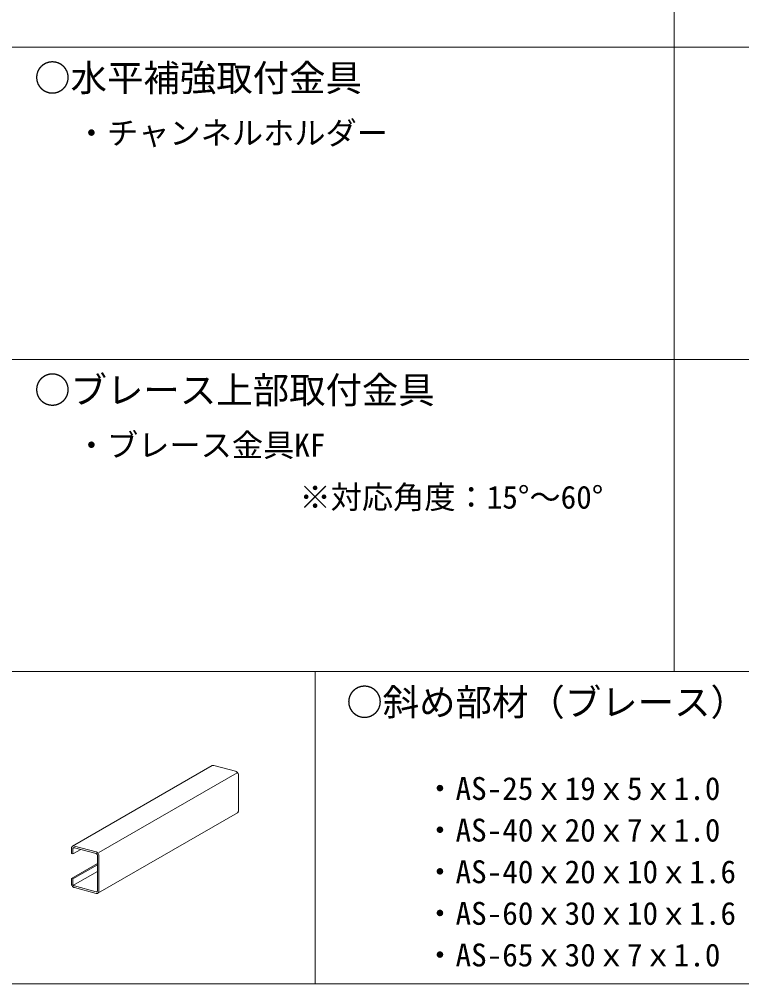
# Model space of a CAD drawing. Units: millimetres on the paper, enlarged 40 times. Extents: x -7800 to 7800, y -5387 to 5300.
# Drawn here: x -5119 to -3730, y 1460 to 3314 of the extents above; entities that cross this region are included whole.
import ezdxf
from ezdxf.enums import TextEntityAlignment as Align

# ---------------------------------------------------------------- set-up
doc = ezdxf.new("R2010")
doc.units = ezdxf.units.MM
doc.header["$LTSCALE"] = 40
doc.layers.add('0-4_ブレース・補強材', color=4, linetype='Continuous', lineweight=9)
doc.layers.add('F-3_野縁', color=7, linetype='Continuous', lineweight=18)
doc.layers.add('0-6_文字', color=7, linetype='Continuous')
doc.styles.add('ＭＳ ゴシック', font='')
doc.styles.get('ＭＳ ゴシック').set_extended_font_data('MS Gothic')

msp = doc.modelspace()

# ---------------------------------------------------------------- linework, layer by layer
at = {"layer": '0-4_ブレース・補強材'}
for p, q in [((-5016.06, 1724.26), (-4747.77, 1879.17)), ((-4744.47, 1879.53), (-4702.74, 1868.35)), ((-4965.48, 1711.95), (-4700.08, 1865.18)), ((-4697.18, 1860.45), (-4697.18, 1793.25)), ((-4699.45, 1788.7), (-4967.75, 1633.8)), ((-5012.77, 1724.62), (-4971.04, 1713.44)), ((-5018.33, 1719.72), (-5018.33, 1710.12)), ((-5018.33, 1710.12), (-5015.55, 1709.37)), ((-5015.55, 1718.97), (-5015.55, 1709.37)), ((-5015.55, 1709.37), (-5000.41, 1718.11)), ((-5012.77, 1721.43), (-4971.04, 1710.24)), ((-4968.26, 1706.3), (-4968.26, 1639.1)), ((-4965.48, 1705.55), (-4965.48, 1638.35)), ((-5018.33, 1662.12), (-4968.26, 1691.03)), ((-5015.55, 1661.37), (-4968.26, 1688.67)), ((-5015.55, 1648.57), (-4968.26, 1675.87)), ((-5018.33, 1662.12), (-5015.55, 1661.37)), ((-5018.33, 1652.52), (-5018.33, 1662.12)), ((-5015.55, 1661.37), (-5015.55, 1651.77)), ((-5012.77, 1647.83), (-4971.04, 1636.64)), ((-5012.77, 1644.62), (-4971.04, 1633.44))]:
    msp.add_line(p, q, dxfattribs=at)
for points in [[(-4744.47, 1879.53), (-4745.44, 1879.69), (-4746.37, 1879.65), (-4747.25, 1879.41), (-4747.77, 1879.17)], [(-4697.18, 1860.45), (-4697.26, 1861.59), (-4697.52, 1862.73), (-4697.93, 1863.85), (-4698.48, 1864.92), (-4699.17, 1865.89), (-4699.96, 1866.74), (-4700.84, 1867.45), (-4701.78, 1867.99), (-4702.74, 1868.35)], [(-4699.45, 1788.71), (-4698.72, 1789.25), (-4698.11, 1789.95), (-4697.65, 1790.81), (-4697.34, 1791.78), (-4697.19, 1792.85), (-4697.18, 1793.25)], [(-5012.77, 1724.62), (-5013.73, 1724.79), (-5014.67, 1724.75), (-5015.55, 1724.51), (-5016.34, 1724.09), (-5017.03, 1723.48), (-5017.59, 1722.72), (-5018, 1721.81), (-5018.25, 1720.8), (-5018.33, 1719.72)], [(-5012.77, 1721.42), (-5013.25, 1721.51), (-5013.72, 1721.49), (-5014.16, 1721.37), (-5014.56, 1721.16), (-5014.9, 1720.85), (-5015.18, 1720.47), (-5015.38, 1720.02), (-5015.51, 1719.51), (-5015.55, 1718.97)], [(-4965.48, 1705.55), (-4965.56, 1706.69), (-4965.81, 1707.83), (-4966.22, 1708.95), (-4966.78, 1710.02), (-4967.46, 1710.99), (-4968.26, 1711.84), (-4969.14, 1712.55), (-4970.07, 1713.09), (-4971.04, 1713.44)], [(-4968.26, 1706.3), (-4968.3, 1706.87), (-4968.43, 1707.44), (-4968.63, 1708), (-4968.91, 1708.53), (-4969.25, 1709.02), (-4969.65, 1709.44), (-4970.09, 1709.8), (-4970.56, 1710.07), (-4971.04, 1710.24)], [(-5018.33, 1652.52), (-5018.25, 1651.38), (-5018, 1650.24), (-5017.59, 1649.12), (-5017.03, 1648.05), (-5016.34, 1647.08), (-5015.55, 1646.23), (-5014.67, 1645.52), (-5013.73, 1644.98), (-5012.77, 1644.63)], [(-5015.55, 1651.77), (-5015.51, 1651.2), (-5015.38, 1650.63), (-5015.18, 1650.07), (-5014.9, 1649.54), (-5014.56, 1649.05), (-5014.16, 1648.63), (-5013.72, 1648.27), (-5013.25, 1648), (-5012.77, 1647.82)], [(-4971.04, 1636.64), (-4970.56, 1636.56), (-4970.09, 1636.58), (-4969.65, 1636.7), (-4969.25, 1636.91), (-4968.91, 1637.22), (-4968.63, 1637.6), (-4968.43, 1638.05), (-4968.3, 1638.55), (-4968.26, 1639.1)], [(-4971.04, 1633.44), (-4970.07, 1633.28), (-4969.14, 1633.32), (-4968.26, 1633.56), (-4967.46, 1633.98), (-4966.78, 1634.59), (-4966.22, 1635.35), (-4965.81, 1636.25), (-4965.56, 1637.26), (-4965.48, 1638.35)]]:
    msp.add_lwpolyline(points, dxfattribs=at)
at = {"layer": 'F-3_野縁', "color": 3}
for p, q in [((-3860, 5060), (-3860, 2660)), ((-7640, 3260), (-80, 3260)), ((-7640, 2660), (-80, 2660)), ((-3860, 2660), (-3860, 2060)), ((-7640, 2060), (-80, 2060))]:
    msp.add_line(p, q, dxfattribs=at)
at = {"layer": 'F-3_野縁', "color": 4, "lineweight": 9}
msp.add_line((-4550, 2060), (-4550, 1460), dxfattribs=at)
at = {"layer": 'F-3_野縁', "color": 3}
msp.add_lwpolyline([(-7640, 5060), (-7640, 1460), (-80, 1460)], dxfattribs=at)

# ---------------------------------------------------------------- texts
at = {"layer": '0-6_文字', "style": 'ＭＳ ゴシック'}
for s, height, p in [('○水平補強取付金具', 51.32, (-5090, 3160)), ('・チャンネルホルダー', 43.99, (-5010, 3060)), ('○ブレース上部取付金具', 51.32, (-5090, 2560)), ('・ブレース金具KF', 43.99, (-5010, 2460)), ('※対応角度：15°～60°', 43.99, (-4580, 2360)), ('○斜め部材（ブレース） －リップ付チャンネル－', 51.32, (-4490, 1960)), ('・AS-25ｘ19ｘ5ｘ1.0', 43.99, (-4340, 1800)), ('・AS-40ｘ20ｘ7ｘ1.0', 43.99, (-4340, 1720)), ('・AS-40ｘ20ｘ10ｘ1.6', 43.99, (-4340, 1640)), ('・AS-60ｘ30ｘ10ｘ1.6', 43.99, (-4340, 1560)), ('・AS-65ｘ30ｘ7ｘ1.0', 43.99, (-4340, 1480))]:
    msp.add_text(s, height=height, dxfattribs=at).set_placement(p, align=Align.BOTTOM_LEFT)

doc.saveas('drawing.dxf')
